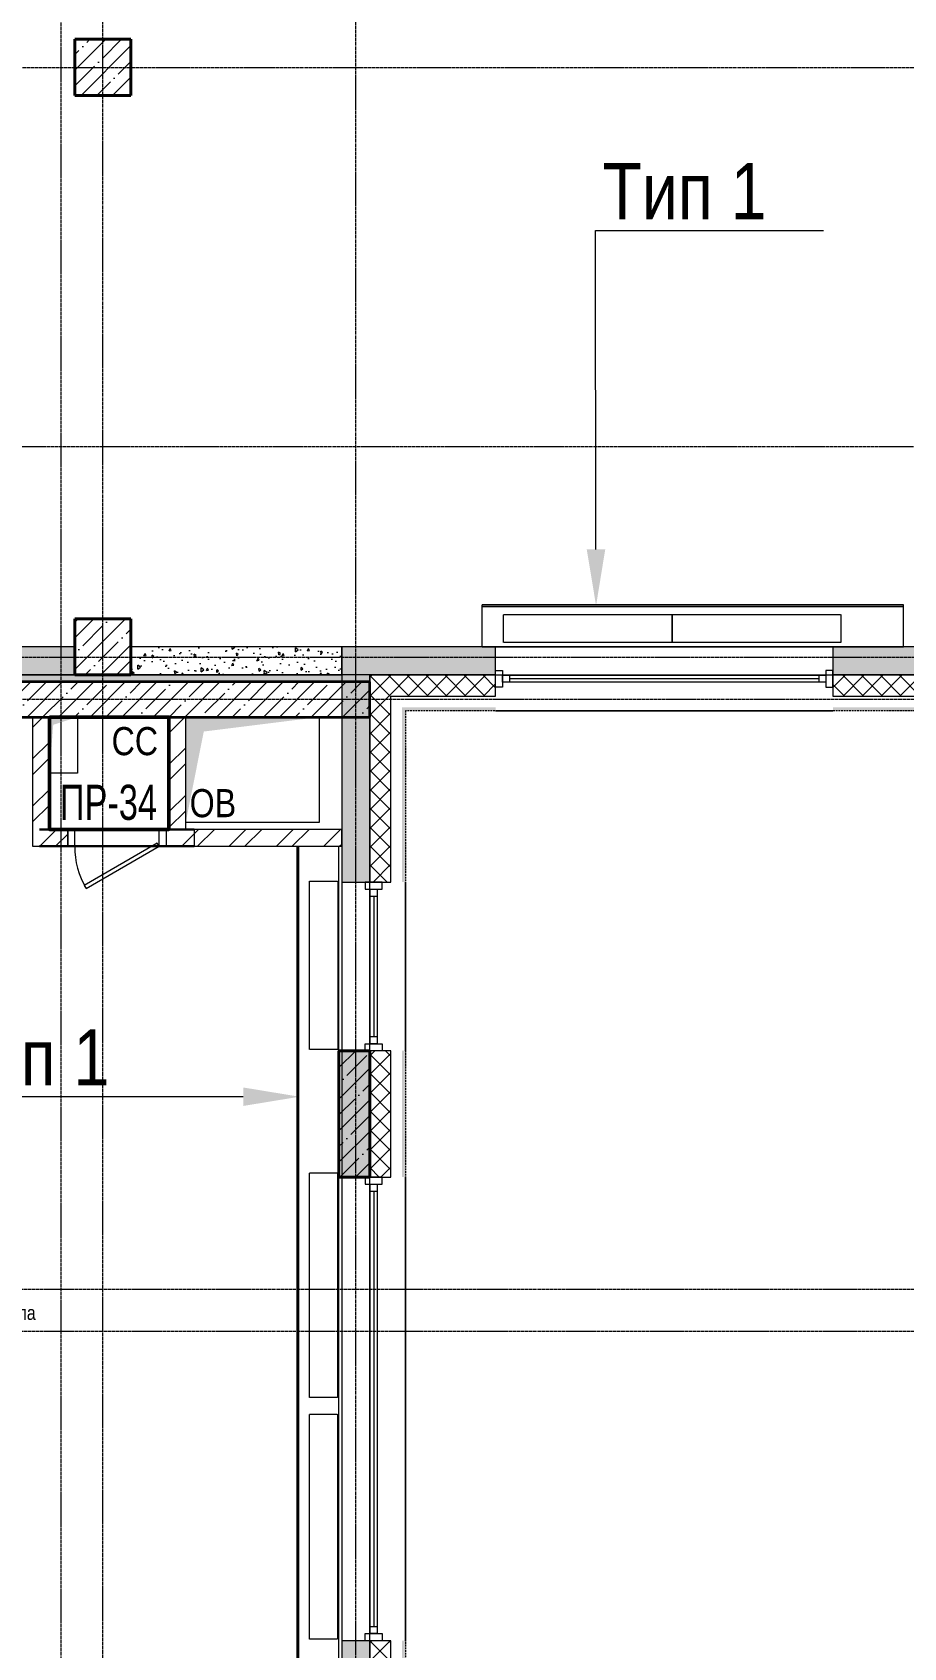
# Model space of a CAD drawing. Header units: millimetres. Extents: x -65509 to 912790, y 446 to 713294.
# Drawn here: x 159993 to 166194, y 188925 to 200425 of the extents above; entities that cross this region are included whole.
import ezdxf
from ezdxf import colors
from ezdxf.entities.mleader import LeaderData, LeaderLine
from ezdxf.enums import TextEntityAlignment as Align
from ezdxf.math import Vec2, Vec3

# ---------------------------------------------------------------- set-up
doc = ezdxf.new("R2010")
doc.units = ezdxf.units.MM
for name, pattern in [('CENTER2', [28.575, 19.05, -3.175, 3.175, -3.175]), ('DASHED', [19.05, 12.7, -6.35]), ('HIDDEN2', [4.7625, 3.175, -1.5875])]:
    doc.linetypes.add(name, pattern=pattern)
doc.layers.get('Defpoints').update_dxf_attribs({"color": 250})
for name, color, linetype, lineweight in [('A-AREA', 250, 'Continuous', 15), ('A-Wall_Материал_Газоблок_Контур', 250, 'Continuous', 0), ('АР_Колонны', 250, 'Continuous', 30), ('АР_Окна', 250, 'Continuous', 5), ('АР_площадь пом', 250, 'Continuous', 5), ('АР_Стены ЖБ', 250, 'Continuous', 35), ('АР_Стены кирпич', 250, 'Continuous', 20), ('АР_Стены ПЕНОблок', 250, 'Continuous', 20), ('АР_Стены_дефшов', 250, 'Continuous', 0), ('АР_Утеплитель', 250, 'Continuous', 0), ('АР_Штриховка', 250, 'Continuous', 0), ('Двери кабины', 250, 'Continuous', 0), ('КМ_Фахверки', 250, 'Continuous', 25), ('ОВ_Шахты', 250, 'Continuous', 5), ('Размеры зашивки ГКЛ', 250, 'Continuous', 0), ('РД_Оси_100', 250, 'Continuous', 0), ('СС_Отверстия', 250, 'Continuous', 9)]:
    doc.layers.add(name, color=color, linetype=linetype, lineweight=lineweight)
for name, color, linetype, lineweight, plot in [('АР_Делит', 250, 'Continuous', 0, False), ('РД_Проем', 250, 'Continuous', 0, False), ('РД_проем_инж перемыч_подсчет', 250, 'Continuous', 30, False), ('я', 250, 'Continuous', 50, False)]:
    doc.layers.add(name, color=color, linetype=linetype, lineweight=lineweight, plot=plot)
doc.layers.add('АР_Отопительные приборы', color=1, linetype='HIDDEN2', lineweight=0, true_color=0xff0000)
doc.layers.add('Зашивка радиаторов тип 1 (фанера и МДФ)', color=7, linetype='Continuous', lineweight=0, true_color=0x000085)
doc.layers.add('РД_Перемычка инж проемов', color=250, linetype='Continuous')
doc.styles.add('Arial0', font='arial.ttf')
doc.styles.add('style1', font='ARIALN.TTF')
doc.styles.add('ккк', font='isocpeur.ttf', dxfattribs={"width": 0.85, "oblique": 15})
pattern_1 = [(45, (142195.16, 127275.07), (-112.2532, 112.2532), []), (45, (142307.41, 127275.07), (-112.2532, 112.2532), [198.4375, -39.6875, 0, -39.6875])]
pattern_2 = [(45, (142195.16, 127275.07), (-168.3798, 168.3798), []), (45, (142307.4, 127275.07), (-168.3798, 168.3798), [])]

# ---------------------------------------------------------------- blocks, each defined once
blk = doc.blocks.new('СОШ_2200_АР_ОСИ_М100_28.05.24')
at = {"layer": 'АР_Делит', "color": 5, "linetype": 'DASHED'}
blk.add_lwpolyline([(114955, 135155), (114955, -355), (93595.036, -355), (93595.036, 13855), (94145, 13855), (94145, 68320), (66055, 68320), (66055, 13857.73), (83455, 13857.73), (83455, -355), (45245, -355), (45245, 13145), (44695, 13145), (44695, 26755), (45245, 26755), (45245, 68320), (20455, 68320), (20455, 26755), (27955, 26755), (27955, 13145), (-355, 13145), (-355, 100855), (37145, 100855), (37145, 129155)], dxfattribs=at)
at = {"layer": 'РД_Оси_100', "linetype": 'CENTER2'}
for p, q in [((20100, -6155), (20100, 139938.679)), ((-5954.958, 72900), (95715.503, 72900))]:
    blk.add_line(p, q, dxfattribs=at)
for points in [[(17850, 139938.679), (18000, 139538.679), (18000, -6194.092)], [(18300, -6196.31), (18300, 139538.679), (18450, 139938.679)], [(119910, 70200), (-5954.958, 70200)], [(95715.503, 68700), (-5454.958, 68700), (-5954.958, 68850)], [(78274.959, 68400), (-5454.958, 68400), (-5954.958, 68250)], [(29555, 64200), (-5454.958, 64200), (-5954.958, 64350)], [(29555, 63900), (-5454.958, 63900), (-5954.958, 63750)]]:
    blk.add_lwpolyline(points, dxfattribs=at)
blk = doc.blocks.new('otv')
at = {"linetype": 'Continuous'}
blk.add_lwpolyline([(0, -1), (0, 0), (1, 0), (1, -1)], close=True, dxfattribs=at)
blk.add_solid([(0, -1), (0, 0), (0.135, -0.137), (1, 0)], dxfattribs=at)
blk = doc.blocks.new('MOK-МаркаПомещения1')
at = {"layer": 'A-AREA', "color": 0}
blk.add_line((-3.65, -1.94), (3.65, -1.94), dxfattribs=at)
at = {"layer": 'A-AREA', "color": 0, "style": 'style1'}
blk.add_attdef('АР-ПОМЕЩЕНИЕ:ПЛОЩАДЬ', text='', height=3, dxfattribs=at).set_placement((0, 0), align=Align.MIDDLE)
at = {"layer": 'Defpoints', "style": 'style1', "flags": 8}
blk.add_attdef('АР-ПОМЕЩЕНИЕ:НАИМЕНОВАНИЕ', text='', height=1, dxfattribs=at).set_placement((0, 2.96), align=Align.MIDDLE)
blk = doc.blocks.new('MOK-МаркаПеремычки')
at = {"color": 0, "style": 'ккк', "oblique": 15, "width": 0.85}
blk.add_attdef('АР-ПРОЕМ:ПЕРЕМЫЧКА', text='', height=2.5, dxfattribs=at).set_placement((0, 0), align=Align.MIDDLE)

msp = doc.modelspace()

# ---------------------------------------------------------------- hatches: boundary and pattern name
at = {"layer": 'АР_Штриховка', "linetype": 'Continuous', "lineweight": 5}
h = msp.add_hatch(dxfattribs=at)
h.set_pattern_fill('ANSI35', color=256, scale=25, style=0)
h.set_pattern_definition(pattern_1)
h.paths.add_polyline_path([(160295.157, 199975.073), (160695.157, 199975.073), (160695.157, 200375.073), (160295.157, 200375.073)], flags=0)
h = msp.add_hatch(dxfattribs=at)
h.set_pattern_fill('ANSI35', color=256, scale=25, style=0)
h.set_pattern_definition(pattern_1)
h.paths.add_polyline_path([(160295.157, 195850.077), (160695.157, 195850.077), (160695.157, 196250.077), (160295.157, 196250.077)], flags=0)
at = {"layer": 'АР_Штриховка', "linetype": 'Continuous', "lineweight": 0}
h = msp.add_hatch(dxfattribs=at)
h.set_pattern_fill('AR-CONC', color=256, angle=45, style=0)
h.set_pattern_definition([(95, (142195.16, 127275.07), (140.09465, 117.55338), [19.05, -209.55]), (40, (142195.16, 127275.07), (-160.01845, 110.17673), [15.24, -167.6406]), (145.45144, (142206.83, 127284.87), (-19.9238, 227.7301), [16.19, -178.09024]), (91.1842, (142159.24, 127311), (221.41024, 161.9534), [28.575, -314.325]), (141.63556, (142177.7, 127324.5), (-7.0866, 342.8268), [24.285, -267.1356]), (36.18415, (142159.24, 127311), (-7.0866, 342.8268), [22.86, -251.4597]), (66, (142186.18, 127319.97), (179.51998, 34.89515), [19.05, -209.55]), (11, (142186.18, 127319.97), (-86.53993, 173.9412), [15.24, -167.64]), (116.45144, (142201.14, 127322.88), (92.98005, 208.83634), [16.19, -178.08994]), (82.5, (142195.16, 127275.07), (-57.60547, 61.973414), [0, -165.608, 0, -170.18, 0, -168.275]), (52.5, (142195.16, 127275.07), (-23.58973, 118.087), [0, -97.028, 0, -161.798, 0, -64.135]), (12.5, (142155.105, 127235.02), (99.92786, 91.826196), [0, -63.5, 0, -198.12, 0, -262.89]), (2.5, (142137.14, 127217.06), (86.7639, 122.7224), [0, -82.55, 0, -131.572, 0, -186.69])])
h.paths.add_polyline_path([(160295.157, 195850.078), (160295.157, 196050.078), (158915.158, 196050.078), (158915.157, 195850.078)], flags=0)
h.paths.add_polyline_path([(156915.157, 195850.079), (156915.158, 196050.079), (154920.205, 196050.08), (154920.205, 195850.08)], flags=0)
h = msp.add_hatch(dxfattribs=at)
h.set_pattern_fill('AR-CONC', color=256, angle=45, style=0)
h.set_pattern_definition([(95, (142195.16, 127275.07), (140.09465, 117.55338), [19.05, -209.55]), (40, (142195.16, 127275.07), (-160.01845, 110.17673), [15.24, -167.6406]), (145.45144, (142206.83, 127284.87), (-19.9238, 227.7301), [16.19, -178.09024]), (91.1842, (142159.24, 127311), (221.41024, 161.9534), [28.575, -314.325]), (141.63556, (142177.7, 127324.5), (-7.0866, 342.8268), [24.285, -267.1356]), (36.18415, (142159.24, 127311), (-7.0866, 342.8268), [22.86, -251.4597]), (66, (142186.18, 127319.97), (179.51998, 34.89515), [19.05, -209.55]), (11, (142186.18, 127319.97), (-86.53993, 173.9412), [15.24, -167.64]), (116.45144, (142201.14, 127322.88), (92.98005, 208.83634), [16.19, -178.08994]), (82.5, (142195.16, 127275.07), (-57.60547, 61.973414), [0, -165.608, 0, -170.18, 0, -168.275]), (52.5, (142195.16, 127275.07), (-23.58973, 118.087), [0, -97.028, 0, -161.798, 0, -64.135]), (12.5, (142155.105, 127235.02), (99.92786, 91.826196), [0, -63.5, 0, -198.12, 0, -262.89]), (2.5, (142137.14, 127217.06), (86.7639, 122.7224), [0, -82.55, 0, -131.572, 0, -186.69])])
h.paths.add_polyline_path([(162195.157, 195850.08), (162195.157, 196050.08), (160695.157, 196050.08), (160695.157, 195850.08)], flags=0)
h = msp.add_hatch(dxfattribs=at)
h.set_pattern_fill('AR-CONC', color=256, style=0)
h.set_pattern_definition([(50, (142195.16, 127275.07), (182.18467, -15.93909), [19.05, -209.55]), (355, (142195.16, 127275.07), (-35.24342, 191.05685), [15.24, -167.6406]), (100.45144, (142210.34, 127273.74), (146.94125, 175.11775), [16.19, -178.09024]), (46.1842, (142195.16, 127325.87), (271.07904, -42.0423), [28.575, -314.325]), (96.63556, (142217.75, 127322.37), (237.4041, 247.4261), [24.285, -267.1356]), (351.18415, (142195.16, 127325.87), (237.4041, 247.4261), [22.86, -251.4597]), (21, (142220.56, 127313.17), (151.6144, -102.2652), [19.05, -209.55]), (326, (142220.56, 127313.17), (61.80203, 184.18797), [15.24, -167.64]), (71.45145, (142233.2, 127304.65), (213.41642, 81.92277), [16.19, -178.08994]), (37.5, (142195.16, 127275.07), (3.088603, 84.55504), [0, -165.608, 0, -170.18, 0, -168.275]), (7.5, (142195.16, 127275.07), (66.81966, 100.18057), [0, -97.028, 0, -161.798, 0, -64.135]), (327.5, (142138.515, 127275.07), (135.590595, -5.728744), [0, -63.5, 0, -198.12, 0, -262.89]), (317.5, (142113.12, 127275.07), (148.12918, 25.42649), [0, -82.55, 0, -131.572, 0, -186.69])])
h.paths.add_polyline_path([(187695.157, 195850.077), (187895.157, 196050.077), (168995.157, 196050.077), (168995.157, 195850.077)], flags=0)
h.paths.add_polyline_path([(166595.157, 195850.077), (166595.157, 196050.077), (165690.158, 196050.077), (165690.158, 195850.077)], flags=0)
h.paths.add_polyline_path([(163290.158, 195850.077), (163290.158, 196050.077), (162195.157, 196050.077), (162395.157, 195850.077)], flags=0)
h = msp.add_hatch(dxfattribs=at)
h.set_pattern_fill('AR-CONC', color=256, angle=-360, style=0)
h.set_pattern_definition([(50, (142195.16, 127275.07), (182.18467, -15.9391), [19.05, -209.55]), (355, (142195.16, 127275.07), (-35.2434, 191.05685), [15.24, -167.6406]), (100.45144, (142210.34, 127273.74), (146.94125, 175.11775), [16.19, -178.09024]), (46.1842, (142195.16, 127325.87), (271.07904, -42.0423), [28.575, -314.325]), (96.63556, (142217.75, 127322.37), (237.4041, 247.4261), [24.285, -267.1356]), (351.18415, (142195.16, 127325.87), (237.4041, 247.4261), [22.86, -251.4597]), (21, (142220.56, 127313.17), (151.6144, -102.2652), [19.05, -209.55]), (326, (142220.56, 127313.17), (61.80203, 184.18797), [15.24, -167.64]), (71.45144, (142233.2, 127304.65), (213.4164, 81.92277), [16.19, -178.08994]), (37.5, (142195.16, 127275.07), (3.088603, 84.55504), [0, -165.608, 0, -170.18, 0, -168.275]), (7.5, (142195.16, 127275.07), (66.81966, 100.18057), [0, -97.028, 0, -161.798, 0, -64.135]), (327.5, (142138.515, 127275.07), (135.590595, -5.728744), [0, -63.5, 0, -198.12, 0, -262.89]), (317.5, (142113.12, 127275.07), (148.12918, 25.4265), [0, -82.55, 0, -131.572, 0, -186.69])])
h.paths.add_polyline_path([(162395.157, 195850.077), (162195.157, 196050.077), (162195.157, 194375.073), (162395.157, 194375.073)], flags=0)
h.paths.add_polyline_path([(162395.157, 193175.073), (162195.157, 193175.073), (162195.157, 192275.073), (162395.157, 192275.073)], flags=0)
h.paths.add_polyline_path([(162395.157, 188975.073), (162195.157, 188975.073), (162195.157, 178775.073), (162395.157, 178775.073)], flags=0)
h.paths.add_polyline_path([(162395.157, 177575.073), (162195.157, 177575.073), (162195.157, 176675.073), (162395.157, 176675.073)], flags=0)
h.paths.add_polyline_path([(162395.157, 175475.073), (162195.157, 175475.073), (162195.157, 174575.073), (162395.157, 174575.073)], flags=0)
h.paths.add_polyline_path([(162395.157, 171275.073), (162195.157, 171275.073), (162195.157, 169475.073), (162395.157, 169475.073)], flags=0)
h.paths.add_polyline_path([(162395.157, 168275.073), (162195.157, 168275.073), (162195.157, 167375.073), (162395.157, 167375.073)], flags=0)
h.paths.add_polyline_path([(162395.157, 166175.073), (162195.157, 166175.073), (162195.157, 165275.073), (162395.157, 165275.073)], flags=0)
h.paths.add_polyline_path([(162395.157, 161975.073), (162195.157, 161975.073), (162195.157, 160975.073), (162395.157, 160975.073)], flags=0)
h = msp.add_hatch(dxfattribs=at)
h.set_pattern_fill('HONEY', color=256, scale=10, angle=-360, style=0)
h.set_pattern_definition([(3e-12, (142195.157, 127275.073), (47.625, 27.496306), [31.75, -63.5]), (120, (142195.157, 127275.073), (-47.625, 27.496307), [31.75, -63.5]), (60, (142195.157, 127275.073), (1e-07, 54.992613), [-63.5, 31.75])])
h.paths.add_polyline_path([(154920.157, 195850.073), (154970.157, 195800.073), (156915.157, 195800.073), (156915.157, 195850.073)], flags=0)
h.paths.add_polyline_path([(158915.157, 195850.073), (158915.157, 195800.073), (162395.157, 195800.073), (162395.157, 195850.073)], flags=0)
h = msp.add_hatch(dxfattribs=at)
h.set_pattern_fill('ANSI37', color=256, scale=30, style=0)
h.set_pattern_definition([(45, (142195.16, 127275.07), (-67.35192, 67.35192), []), (135, (142195.16, 127275.07), (-67.35192, -67.35192), [])])
h.paths.add_polyline_path([(187545.157, 195700.077), (187695.157, 195850.077), (168995.157, 195850.077), (168995.157, 195700.077)], flags=0)
h.paths.add_polyline_path([(166595.157, 195700.077), (166595.157, 195850.077), (165690.158, 195850.077), (165690.158, 195700.077)], flags=0)
h.paths.add_polyline_path([(163290.158, 195700.077), (163290.158, 195850.077), (162395.157, 195850.077), (162545.157, 195700.077)], flags=0)
h = msp.add_hatch(dxfattribs=at)
h.set_pattern_fill('ANSI37', color=256, scale=30, angle=-360, style=0)
h.set_pattern_definition([(45, (142195.16, 127275.07), (-67.35192, 67.35192), []), (135, (142195.16, 127275.07), (-67.35192, -67.35192), [])])
h.paths.add_polyline_path([(162545.157, 195700.077), (162395.157, 195850.077), (162395.157, 194375.073), (162545.157, 194375.073)], flags=0)
h.paths.add_polyline_path([(162545.157, 193175.073), (162395.157, 193175.073), (162395.157, 192275.073), (162545.157, 192275.073)], flags=0)
h.paths.add_polyline_path([(162545.157, 188975.073), (162395.157, 188975.073), (162395.157, 178775.073), (162545.157, 178775.073)], flags=0)
h.paths.add_polyline_path([(162545.157, 177575.073), (162395.157, 177575.073), (162395.157, 176675.073), (162545.157, 176675.073)], flags=0)
h.paths.add_polyline_path([(162545.157, 175475.073), (162395.157, 175475.073), (162395.157, 174575.073), (162545.157, 174575.073)], flags=0)
h.paths.add_polyline_path([(162545.157, 171275.073), (162395.157, 171275.073), (162395.157, 169475.073), (162545.157, 169475.073)], flags=0)
h.paths.add_polyline_path([(162545.157, 168275.073), (162395.157, 168275.073), (162395.157, 167375.073), (162545.157, 167375.073)], flags=0)
h.paths.add_polyline_path([(162545.157, 166175.073), (162395.157, 166175.073), (162395.157, 165275.073), (162545.157, 165275.073)], flags=0)
h.paths.add_polyline_path([(162545.157, 161975.073), (162395.157, 161975.073), (162395.157, 160975.073), (162545.157, 160975.073)], flags=0)
at = {"layer": 'АР_Штриховка', "linetype": 'Continuous', "lineweight": 5}
h = msp.add_hatch(dxfattribs=at)
h.set_pattern_fill('ANSI35', color=256, scale=25, style=0)
h.set_pattern_definition([(45, (142195.16, 127275.07), (-112.2532, 112.2532), []), (45, (142307.41, 127275.07), (-112.2532, 112.2532), [198.4375, -39.6875, 0, -39.6875])])
h.paths.add_polyline_path([(162395.157, 195550.073), (162395.157, 195800.073), (158915.157, 195800.073), (158915.157, 195550.073)], flags=0)
h.paths.add_polyline_path([(156915.157, 195550.073), (156915.157, 195800.073), (154970.157, 195800.073), (155220.157, 195550.073)], flags=0)
at = {"layer": 'АР_Штриховка', "linetype": 'Continuous', "lineweight": 0}
h = msp.add_hatch(dxfattribs=at)
h.set_pattern_fill('_U', color=256, style=0, pattern_type=0)
h.set_pattern_definition([(360, (142195.1574, 127275.0729), (-3e-17, 1), [])])
h.paths.add_polyline_path([(187440.157, 195595.077), (187465.157, 195620.077), (168995.157, 195620.077), (168995.157, 195595.077)], flags=0)
h.paths.add_polyline_path([(166595.157, 195595.077), (166595.157, 195620.077), (165690.158, 195620.077), (165690.158, 195595.077)], flags=0)
h.paths.add_polyline_path([(163290.158, 195595.077), (163290.158, 195620.077), (162625.157, 195620.077), (162650.157, 195595.077)], flags=0)
h = msp.add_hatch(dxfattribs=at)
h.set_pattern_fill('_U', color=256, angle=-360, style=0, pattern_type=0)
h.set_pattern_definition([(360, (142195.1574, 127275.0729), (2e-16, 1), [])])
h.paths.add_polyline_path([(162650.157, 195595.077), (162625.157, 195620.077), (162625.157, 194375.073), (162650.157, 194375.073)], flags=0)
h.paths.add_polyline_path([(162650.157, 193175.073), (162625.157, 193175.073), (162625.157, 192275.073), (162650.157, 192275.073)], flags=0)
h.paths.add_polyline_path([(162650.157, 188975.073), (162625.157, 188975.073), (162625.157, 178775.073), (162650.157, 178775.073)], flags=0)
h.paths.add_polyline_path([(162650.157, 177575.073), (162625.157, 177575.073), (162625.157, 176675.073), (162650.157, 176675.073)], flags=0)
h.paths.add_polyline_path([(162650.157, 175475.073), (162625.157, 175475.073), (162625.157, 174575.073), (162650.157, 174575.073)], flags=0)
h.paths.add_polyline_path([(162650.157, 171275.073), (162625.157, 171275.073), (162625.157, 169475.073), (162650.157, 169475.073)], flags=0)
h.paths.add_polyline_path([(162650.157, 168275.073), (162625.157, 168275.073), (162625.157, 167375.073), (162650.157, 167375.073)], flags=0)
h.paths.add_polyline_path([(162650.157, 166175.073), (162625.157, 166175.073), (162625.157, 165275.073), (162650.157, 165275.073)], flags=0)
h.paths.add_polyline_path([(162650.157, 161975.073), (162625.157, 161975.073), (162625.157, 160975.073), (162650.157, 160975.073)], flags=0)
h = msp.add_hatch(dxfattribs=at)
h.set_pattern_fill('ANSI32', color=256, scale=25, angle=-360, style=0)
h.set_pattern_definition(pattern_2)
h.paths.add_polyline_path([(160115.157, 195550.073), (159995.157, 195550.073), (159995.157, 194630.073), (160115.157, 194750.073)], flags=0)
h = msp.add_hatch(dxfattribs=at)
h.set_pattern_fill('ANSI32', color=256, scale=25, angle=-360, style=0)
h.set_pattern_definition(pattern_2)
h.paths.add_polyline_path([(161085.157, 195550.073), (160965.157, 195550.073), (160965.157, 194750.073), (161005.157, 194720.073), (161085.157, 194750.073)], flags=0)
h = msp.add_hatch(dxfattribs=at)
h.set_pattern_fill('ANSI32', color=256, scale=25, angle=-360, style=0)
h.set_pattern_definition([(45, (142195.16, 127275.07), (-168.3798, 168.3798), []), (45, (142307.4, 127275.07), (-168.3798, 168.3798), [])])
h.paths.add_polyline_path([(160115.157, 194750.073), (159995.157, 194630.073), (160245.022, 194630.073), (160245.022, 194750.073)], flags=0)
h.paths.add_polyline_path([(160945.022, 194750.073), (160945.022, 194630.073), (160965.157, 194630.073), (161005.157, 194720.073), (160965.157, 194750.073)], flags=0)
h.paths.add_polyline_path([(161085.157, 194750.073), (161005.157, 194720.073), (160965.157, 194630.073), (162195.157, 194630.073), (162195.157, 194750.073)], flags=0)
at = {"layer": 'АР_Штриховка', "linetype": 'Continuous', "lineweight": 5}
h = msp.add_hatch(dxfattribs=at)
h.set_pattern_fill('ANSI35', color=256, scale=25, style=0)
h.set_pattern_definition(pattern_1)
h.paths.add_polyline_path([(162175.157, 192275.073), (162395.157, 192275.073), (162395.157, 193175.073), (162175.157, 193175.073)], flags=0)

# ---------------------------------------------------------------- linework, layer by layer
at = {"layer": 'A-Wall_Материал_Газоблок_Контур', "linetype": 'Continuous', "lineweight": 0}
for p, q in [((165690.158, 196050.077), (163290.158, 196050.077)), ((163290.158, 195595.077), (165690.158, 195595.077)), ((162195.157, 194375.073), (162195.157, 193175.073)), ((162650.157, 193175.073), (162650.157, 194375.073)), ((162195.157, 192275.073), (162195.157, 188975.073)), ((162650.157, 188975.073), (162650.157, 192275.073))]:
    msp.add_line(p, q, dxfattribs=at)
at = {"layer": 'АР_Колонны', "linetype": 'HIDDEN2', "lineweight": 25}
for p, q in [((160295.157, 200375.073), (160695.157, 200375.073)), ((160295.157, 199975.073), (160295.157, 200375.073)), ((160695.157, 200375.073), (160695.157, 199975.073)), ((160695.157, 199975.073), (160295.157, 199975.073)), ((160295.157, 196250.077), (160695.157, 196250.077)), ((160295.157, 195850.077), (160295.157, 196250.077)), ((160695.157, 196250.077), (160695.157, 195850.077)), ((160695.157, 195850.077), (160295.157, 195850.077)), ((162175.157, 193175.073), (162395.157, 193175.073)), ((162175.157, 192275.073), (162175.157, 193175.073)), ((162395.157, 193175.073), (162395.157, 192275.073)), ((162395.157, 192275.073), (162175.157, 192275.073))]:
    msp.add_line(p, q, dxfattribs=at)
at = {"layer": 'АР_Колонны', "linetype": 'Continuous', "lineweight": 35}
for p, q in [((160295.157, 200375.073), (160695.157, 200375.073)), ((160295.157, 199975.073), (160295.157, 200375.073)), ((160695.157, 199975.073), (160695.157, 200375.073)), ((160295.157, 199975.073), (160695.157, 199975.073)), ((160295.157, 196250.077), (160695.157, 196250.077)), ((160295.157, 195850.077), (160295.157, 196250.077)), ((160695.157, 195850.077), (160695.157, 196250.077)), ((160295.157, 195850.077), (160695.157, 195850.077)), ((162175.157, 193175.073), (162395.157, 193175.073)), ((162175.157, 192275.073), (162175.157, 193175.073)), ((162395.157, 192275.073), (162395.157, 193175.073)), ((162175.157, 192275.073), (162395.157, 192275.073))]:
    msp.add_line(p, q, dxfattribs=at)
at = {"layer": 'АР_Окна', "linetype": 'Continuous', "lineweight": 5}
for p, q in [((165690.158, 196050.077), (163290.158, 196050.077)), ((163390.158, 195847.577), (163390.158, 195797.577)), ((165590.158, 195847.577), (165590.158, 195797.577)), ((165590.158, 195822.577), (163390.158, 195822.577)), ((165690.158, 195595.077), (163290.158, 195595.077)), ((162195.157, 194375.073), (162195.157, 193175.073)), ((162650.157, 194375.073), (162650.157, 193175.073)), ((162397.657, 194275.073), (162447.657, 194275.073)), ((162422.657, 194275.073), (162422.657, 193275.073)), ((162397.657, 193275.073), (162447.657, 193275.073)), ((162195.157, 192275.073), (162195.157, 188975.073)), ((162397.657, 192175.073), (162447.657, 192175.073)), ((162422.657, 192175.073), (162422.657, 189075.073)), ((162650.157, 192275.073), (162650.157, 188975.073)), ((162397.657, 189075.073), (162447.657, 189075.073))]:
    msp.add_line(p, q, dxfattribs=at)
for points in [[(163340.158, 195762.577), (163290.158, 195762.577), (163290.158, 195882.577), (163340.158, 195882.577)], [(165640.158, 195847.577), (165640.158, 195797.577), (163340.158, 195797.577), (163340.158, 195847.577)], [(165640.158, 195762.577), (165690.158, 195762.577), (165690.158, 195882.577), (165640.158, 195882.577)], [(162482.657, 194325.073), (162482.657, 194375.073), (162362.657, 194375.073), (162362.657, 194325.073)], [(162397.657, 194325.073), (162447.657, 194325.073), (162447.657, 193225.073), (162397.657, 193225.073)], [(162482.657, 193225.073), (162482.657, 193175.073), (162362.657, 193175.073), (162362.657, 193225.073)], [(162482.657, 192225.073), (162482.657, 192275.073), (162362.657, 192275.073), (162362.657, 192225.073)], [(162397.657, 192225.073), (162447.657, 192225.073), (162447.657, 189025.073), (162397.657, 189025.073)], [(162482.657, 189025.073), (162482.657, 188975.073), (162362.657, 188975.073), (162362.657, 189025.073)]]:
    msp.add_lwpolyline(points, close=True, dxfattribs=at)
at = {"layer": 'АР_Отопительные приборы'}
for points in [[(163346.304, 196280.077), (164546.304, 196280.077), (164546.304, 196080.077), (163346.304, 196080.077)], [(164546.304, 196280.077), (165746.304, 196280.077), (165746.304, 196080.077), (164546.304, 196080.077)], [(162166.414, 193182.636), (161966.414, 193182.636), (161966.414, 194382.636), (162166.414, 194382.636)], [(162165.157, 190705.058), (161965.157, 190705.058), (161965.157, 192305.058), (162165.157, 192305.058)], [(162165.157, 188986.744), (161965.157, 188986.744), (161965.157, 190586.744), (162165.157, 190586.744)]]:
    msp.add_lwpolyline(points, close=True, dxfattribs=at)
at = {"layer": 'АР_Стены ЖБ', "linetype": 'Continuous', "lineweight": 40}
for p, q in [((160695.157, 200375.073), (160295.157, 200375.073)), ((160295.157, 200375.073), (160295.157, 199975.073)), ((160695.157, 199975.073), (160695.157, 200375.073)), ((160295.157, 199975.073), (160695.157, 199975.073)), ((160695.157, 196250.077), (160295.157, 196250.077)), ((160295.157, 196250.077), (160295.157, 195850.077)), ((160695.157, 195850.077), (160695.157, 196250.077)), ((160295.157, 195850.077), (160695.157, 195850.077)), ((162395.157, 193175.073), (162175.157, 193175.073)), ((162175.157, 193175.073), (162175.157, 192275.073)), ((162395.157, 192275.073), (162395.157, 193175.073)), ((162175.157, 192275.073), (162395.157, 192275.073))]:
    msp.add_line(p, q, dxfattribs=at)
at = {"layer": 'АР_Стены ЖБ', "linetype": 'Continuous', "lineweight": 35}
for p, q in [((162395.157, 195800.073), (158915.157, 195800.073)), ((162395.157, 195550.073), (162395.157, 195800.073)), ((158915.157, 195550.073), (162395.157, 195550.073))]:
    msp.add_line(p, q, dxfattribs=at)
at = {"layer": 'АР_Стены кирпич', "linetype": 'Continuous', "lineweight": 20}
for p, q in [((160115.157, 195550.073), (159995.157, 195550.073)), ((159995.157, 195550.073), (159995.157, 194630.073)), ((160115.157, 194750.073), (160115.157, 195550.073)), ((161085.157, 195550.073), (160965.157, 195550.073)), ((160965.157, 195550.073), (160965.157, 194750.073)), ((161085.157, 194750.073), (161085.157, 195550.073)), ((160245.022, 194750.073), (160115.157, 194750.073)), ((160245.022, 194630.073), (160245.022, 194750.073)), ((160945.022, 194750.073), (160945.022, 194630.073)), ((160965.157, 194750.073), (160945.022, 194750.073)), ((162195.157, 194750.073), (161085.157, 194750.073)), ((162195.157, 194630.073), (162195.157, 194750.073)), ((159995.157, 194630.073), (160245.022, 194630.073)), ((160945.022, 194630.073), (162195.157, 194630.073))]:
    msp.add_line(p, q, dxfattribs=at)
at = {"layer": 'АР_Стены кирпич', "linetype": 'Continuous', "lineweight": 0}
for p, q in [((160945.022, 194750.073), (160245.022, 194750.073)), ((161145.022, 194750.073), (161145.022, 194630.073)), ((160245.022, 194630.073), (160945.022, 194630.073))]:
    msp.add_line(p, q, dxfattribs=at)
at = {"layer": 'АР_Стены ПЕНОблок', "linetype": 'Continuous', "lineweight": 20}
for p, q in [((160295.157, 196050.078), (158915.158, 196050.078)), ((160295.157, 195850.078), (160295.157, 196050.078)), ((162195.157, 196050.08), (160695.157, 196050.08)), ((160695.157, 196050.08), (160695.157, 195850.08)), ((162195.157, 195850.08), (162195.157, 196050.08)), ((163290.158, 196050.077), (162195.157, 196050.077)), ((162195.157, 196050.077), (162195.157, 194375.073)), ((163290.158, 195850.077), (163290.158, 196050.077)), ((166595.157, 196050.077), (165690.158, 196050.077)), ((165690.158, 196050.077), (165690.158, 195850.077)), ((158915.157, 195850.078), (160295.157, 195850.078)), ((160695.157, 195850.08), (162195.157, 195850.08)), ((162395.157, 195850.077), (163290.158, 195850.077)), ((162395.157, 194375.073), (162395.157, 195850.077)), ((165690.158, 195850.077), (166595.157, 195850.077)), ((162195.157, 194375.073), (162395.157, 194375.073)), ((162395.157, 193175.073), (162195.157, 193175.073)), ((162195.157, 193175.073), (162195.157, 192275.073)), ((162395.157, 192275.073), (162395.157, 193175.073)), ((162195.157, 192275.073), (162395.157, 192275.073)), ((162395.157, 188975.073), (162195.157, 188975.073)), ((162195.157, 188975.073), (162195.157, 178775.073)), ((162395.157, 178775.073), (162395.157, 188975.073))]:
    msp.add_line(p, q, dxfattribs=at)
at = {"layer": 'АР_Стены_дефшов', "linetype": 'Continuous', "lineweight": 0}
for p, q in [((162395.157, 195850.073), (158915.157, 195850.073)), ((162395.157, 195800.073), (162395.157, 195850.073)), ((158915.157, 195800.073), (162395.157, 195800.073))]:
    msp.add_line(p, q, dxfattribs=at)
at = {"layer": 'АР_Утеплитель', "linetype": 'Continuous', "lineweight": 0}
for p, q in [((163290.158, 195850.077), (162395.157, 195850.077)), ((162395.157, 195850.077), (162395.157, 194375.073)), ((163290.158, 195700.077), (163290.158, 195850.077)), ((166595.157, 195850.077), (165690.158, 195850.077)), ((165690.158, 195850.077), (165690.158, 195700.077)), ((162545.157, 195700.077), (163290.158, 195700.077)), ((162545.157, 194375.073), (162545.157, 195700.077)), ((165690.158, 195700.077), (166595.157, 195700.077)), ((162395.157, 194375.073), (162545.157, 194375.073)), ((162545.157, 193175.073), (162395.157, 193175.073)), ((162395.157, 193175.073), (162395.157, 192275.073)), ((162545.157, 192275.073), (162545.157, 193175.073)), ((162395.157, 192275.073), (162545.157, 192275.073)), ((162545.157, 188975.073), (162395.157, 188975.073)), ((162395.157, 188975.073), (162395.157, 178775.073)), ((162545.157, 178775.073), (162545.157, 188975.073))]:
    msp.add_line(p, q, dxfattribs=at)
at = {"layer": 'Двери кабины', "linetype": 'Continuous', "lineweight": 0}
for points in [[(160295.022, 194750.073), (160245.022, 194750.073), (160245.022, 194630.073), (160295.022, 194630.073)], [(160895.022, 194750.073), (160945.022, 194750.073), (160945.022, 194630.073), (160895.022, 194630.073)], [(160895.022, 194630.073), (160882.522, 194651.724), (160362.907, 194351.724), (160375.407, 194330.073)]]:
    msp.add_lwpolyline(points, close=True, dxfattribs=at)
msp.add_arc((160895.022, 194630.073), 600, 180, 210, dxfattribs=at)
at = {"layer": 'Зашивка радиаторов тип 1 (фанера и МДФ)', "linetype": 'Continuous', "lineweight": 0}
for p, q in [((163195.157, 196050.077), (163195.157, 196350.077)), ((166193.336, 196350.077), (163195.157, 196350.077)), ((166193.336, 196337.577), (163195.157, 196337.577)), ((163195.157, 196337.577), (166193.336, 196337.577)), ((166193.336, 196050.077), (166193.336, 196350.077)), ((163195.157, 196050.077), (166193.336, 196050.077)), ((161875.157, 194630.073), (162175.157, 194630.073)), ((161875.157, 194630.073), (161875.157, 188585.073)), ((161887.657, 194630.073), (161887.657, 188585.073)), ((161887.657, 188585.073), (161887.657, 194630.073)), ((162175.157, 188585.073), (162175.157, 194630.073))]:
    msp.add_line(p, q, dxfattribs=at)
at = {"layer": 'КМ_Фахверки', "lineweight": 5}
msp.add_lwpolyline([(212895.157, 195850.073), (236595.157, 195849.49), (236595.157, 127175.073), (256895.157, 127175.073), (256895.126, 262175.073), (215195.161, 262175.073), (215195.161, 256175.073), (179595.157, 256175.073), (179595.157, 227875.073), (142095.157, 227875.073), (142095.157, 140675.073), (169895.157, 140675.073), (169895.157, 153775.073), (162395.157, 153775.073), (162395.157, 195850.073), (187695.157, 195850.073), (187695.157, 127175.073), (225395.157, 127175.073), (225395.157, 140875.073), (207995.156, 140875.08), (207995.156, 195850.073), (212896.745, 195850.073)], dxfattribs=at)
at = {"layer": 'РД_Проем', "linetype": 'Continuous', "lineweight": 0}
for p, q in [((160245.022, 194750.073), (160945.022, 194750.073)), ((160245.022, 194630.073), (160945.022, 194630.073))]:
    msp.add_line(p, q, dxfattribs=at)
at = {"layer": 'РД_проем_инж перемыч_подсчет', "linetype": 'Continuous', "lineweight": 30}
for p, q in [((160045.022, 194750.073), (161145.022, 194750.073)), ((160045.022, 194630.073), (161145.022, 194630.073))]:
    msp.add_line(p, q, dxfattribs=at)
at = {"layer": 'я'}
msp.add_lwpolyline([(160115.157, 195550.073), (160965.157, 195550.073), (160965.157, 194750.073), (160115.157, 194750.073)], close=True, dxfattribs=at)

# ---------------------------------------------------------------- block references
at = {"layer": 'АР_площадь пом', "linetype": 'Continuous', "lineweight": 5}
ref = msp.add_blockref('MOK-МаркаПомещения1', (159009.632, 190998.325), dxfattribs=dict(at, xscale=100, yscale=100, zscale=100))
ref.add_attrib('АР-ПОМЕЩЕНИЕ:НАИМЕНОВАНИЕ', 'Коридор-рекреация начальная школа', dxfattribs={"layer": 'Defpoints', "height": 100, "style": 'style1'}).set_placement((159009.632, 191293.888), align=Align.MIDDLE)
ref.add_attrib('АР-ПОМЕЩЕНИЕ:ПЛОЩАДЬ', '147.69', dxfattribs={"layer": 'A-AREA', "color": 0, "height": 300, "style": 'style1'}).set_placement((159009.632, 190998.325), align=Align.MIDDLE)
at = {"layer": 'ОВ_Шахты', "xscale": 950, "yscale": 750}
msp.add_blockref('otv', (161085.181, 195550.073), dxfattribs=at)
at = {"layer": 'РД_Оси_100'}
msp.add_blockref('СОШ_2200_АР_ОСИ_М100_28.05.24', (142195.157, 127275.073), dxfattribs=at)
at = {"layer": 'РД_Перемычка инж проемов', "linetype": 'Continuous', "lineweight": -3}
ref = msp.add_blockref('MOK-МаркаПеремычки', (160534.986, 194943.579, 200), dxfattribs=dict(at, xscale=100, yscale=100, zscale=100))
ref.add_attrib('АР-ПРОЕМ:ПЕРЕМЫЧКА', 'ПР-34', dxfattribs={"layer": '0', "color": 0, "height": 250, "style": 'Arial0', "width": 0.7}).set_placement((160534.986, 194943.579, 200), align=Align.MIDDLE)
at = {"layer": 'СС_Отверстия', "xscale": 200, "yscale": 400}
msp.add_blockref('otv', (160115.157, 195550.073), dxfattribs=at)

# ---------------------------------------------------------------- texts
at = {"layer": 'ОВ_Шахты', "insert": (161278.477, 194935.997), "char_height": 200, "width": 1850, "attachment_point": 5, "style": 'style1'}
msp.add_mtext('ОВ', dxfattribs=at)
at = {"layer": 'СС_Отверстия', "insert": (160722.875, 195377.51), "char_height": 200, "width": 590.00022, "attachment_point": 5, "style": 'style1'}
msp.add_mtext('СС', dxfattribs=at)

# ---------------------------------------------------------------- leaders
at = {"layer": 'Размеры зашивки ГКЛ'}
ml = msp.add_multileader_mtext('Standard', dxfattribs=at)
ml.set_content('\\pxsm1;Тип 1 ', color=(0, 0, 138), style='style1')
ml.set_leader_properties(color=256, linetype='ByLayer', lineweight=9)
ml.build(insert=Vec2(0, 0))
ml.multileader.update_dxf_attribs({"has_dogleg": 0, "text_left_attachment_type": 6, "text_right_attachment_type": 6, "text_bottom_attachment_type": 10, "dogleg_length": 25, "arrow_head_size": 400})
ctx = ml.context
ctx.base_point, ctx.char_height, ctx.arrow_head_size, ctx.landing_gap_size, ctx.plane_origin = Vec3(164001.763, 199014.488), 400, 400, 50, Vec3(157142.575, 205339.994)
ctx.left_attachment, ctx.right_attachment, ctx.top_attachment = 6, 6, 10
notes = []
notes.append((ctx, [(0, (1, 1, 0), (163976.763, 199014.488), (1, 0), 25, [(1, [(164005.181, 196343.515)], 0, [])])]))
ctx.mtext.insert, ctx.mtext.width, ctx.mtext.defined_height, ctx.mtext.line_spacing_factor, ctx.mtext.flow_direction = Vec3(164051.763, 199494.488), 1668.44707, 600, 0.3, 5
ml = msp.add_multileader_mtext('Standard', dxfattribs=at)
ml.set_content('\\pxsm1;Тип 1 ', color=(0, 0, 138), style='style1')
ml.set_leader_properties(color=256, linetype='ByLayer', lineweight=9)
ml.build(insert=Vec2(0, 0))
ml.multileader.update_dxf_attribs({"has_dogleg": 0, "text_left_attachment_type": 6, "text_right_attachment_type": 6, "text_bottom_attachment_type": 10, "dogleg_length": 25, "arrow_head_size": 400})
ctx = ml.context
ctx.base_point, ctx.char_height, ctx.arrow_head_size, ctx.landing_gap_size, ctx.plane_origin = Vec3(159324.762, 192847.516), 400, 400, 50, Vec3(152465.574, 199818.081)
ctx.left_attachment, ctx.right_attachment, ctx.top_attachment = 6, 6, 10
notes.append((ctx, [(1, (1, 1, 0), (160520.157, 192847.516), (-1, 0), 25, [(1, [(161894.449, 192847.516)], 0, [])])]))
ctx.mtext.insert, ctx.mtext.width, ctx.mtext.defined_height, ctx.mtext.line_spacing_factor, ctx.mtext.flow_direction = Vec3(159374.762, 193327.516), 1668.44707, 600, 0.3, 5
for ctx, leaders in notes:
    for number, flags, end, landing, length, lines in leaders:
        leader = LeaderData()
        leader.index, (leader.has_last_leader_line, leader.has_dogleg_vector, leader.attachment_direction) = number, flags
        leader.last_leader_point, leader.dogleg_vector, leader.dogleg_length = Vec3(end), Vec3(landing), length
        for number, points, colour, breaks in lines:
            line = LeaderLine()
            line.index, line.vertices, line.color, line.breaks = number, Vec3.list(points), colors.encode_raw_color(colour), breaks
            leader.lines.append(line)
        ctx.leaders.append(leader)

doc.saveas('drawing.dxf')
